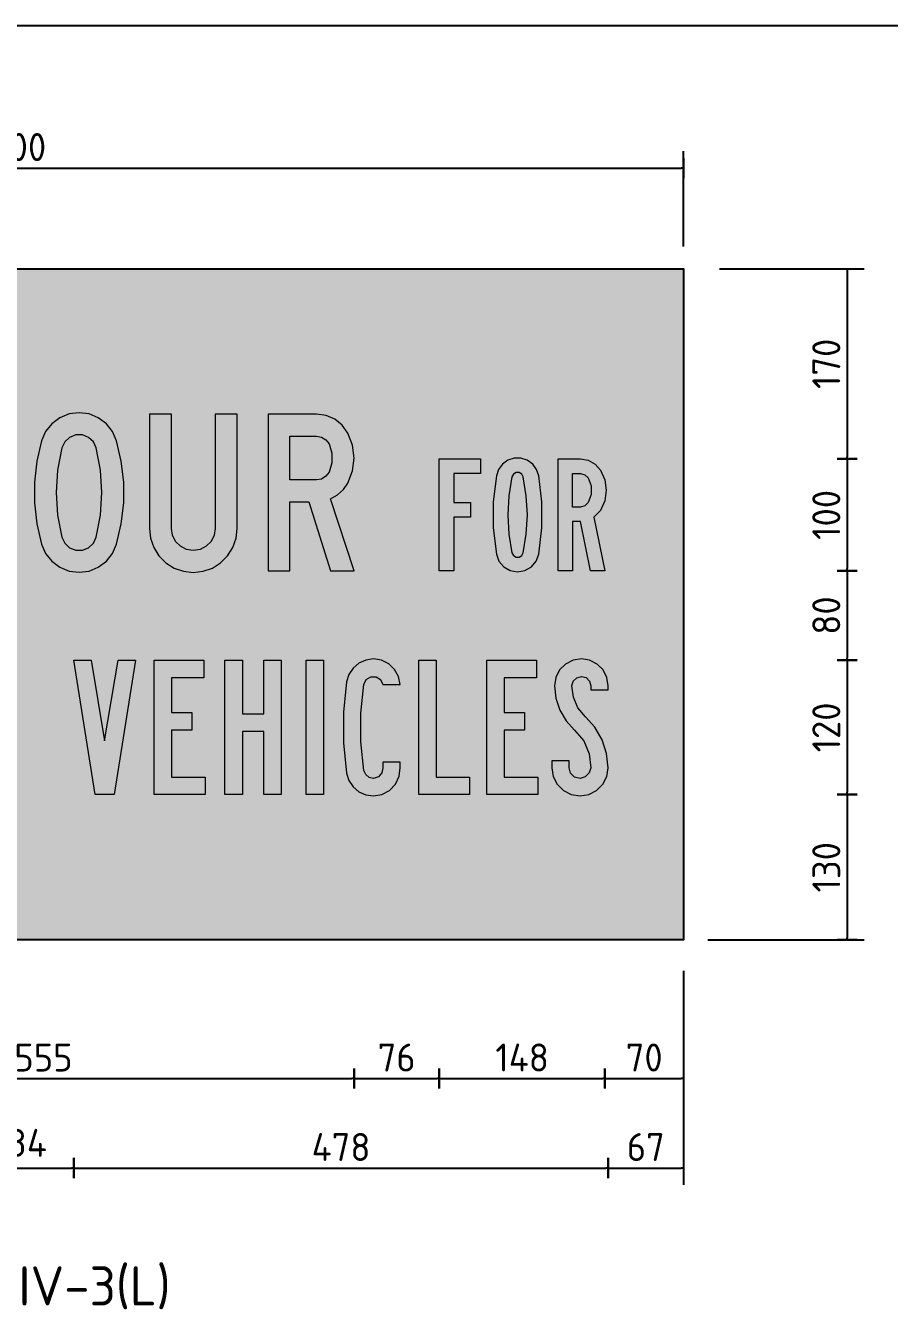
# Model space of a CAD drawing. Extents: x 0 to 420, y 0 to 297.
# Drawn here: x 199.5 to 276.8, y 177.8 to 292.5 of the extents above; entities that cross this region are included whole.
import ezdxf
from ezdxf.enums import TextEntityAlignment as Align

# ---------------------------------------------------------------- set-up
doc = ezdxf.new("R2010")
doc.units = 0
doc.layers.get('0').update_dxf_attribs({"linetype": 'CONTINUOUS'})
doc.layers.get('DEFPOINTS').update_dxf_attribs({"linetype": 'CONTINUOUS'})
for name, color, linetype in [('L25', 1, 'CONTINUOUS'), ('L35', 3, 'CONTINUOUS'), ('T25', 1, 'CONTINUOUS'), ('TBLK18', 4, 'CONTINUOUS'), ('TBLK25', 1, 'CONTINUOUS'), ('TBLK35', 3, 'CONTINUOUS'), ('TBLK50', 7, 'CONTINUOUS'), ('yellow', 50, 'CONTINUOUS')]:
    doc.layers.add(name, color=color, linetype=linetype)
doc.styles.add('ISO', font='iso3098b.shx')
doc.dimstyles.new('SIGNSDIM', dxfattribs={"dimtxt": 2.5, "dimasz": 0.2, "dimexe": 1.5, "dimexo": 2, "dimtad": 1, "dimdec": 4, "dimlfac": 10, "dimrnd": 1, "dimdsep": 46, "dimtxsty": 'ISO', "dimblk": 'SGNDIM', "dimcen": 2.5, "dimse2": 1, "dimadec": 0, "dimazin": 0, "dimtfac": 1, "dimtdec": 4, "dimtix": 1, "dimtmove": 0, "dimatfit": 3, "dimldrblk": 'SGNDIM', "dimfxl": 1, "dimtolj": 1, "dimtzin": 0, "dimarcsym": 0})

# ---------------------------------------------------------------- blocks, each defined once
blk = doc.blocks.new('SGNDIM')
for p, q in [((0, 0), (-1, 0)), ((0, 4.5), (0, -4.5))]:
    blk.add_line(p, q)
blk = doc.blocks.new('*D4')
at = {"layer": 'DEFPOINTS', "color": 0}
for p in [(258.34, 199.93), (251.62, 193.34), (258.34, 190.38)]:
    blk.add_point(p, dxfattribs=at)
at = {"layer": 'T25', "color": 0, "lineweight": -2}
for p, q in [((258.34, 197.93), (258.34, 188.88)), ((251.82, 190.38), (258.14, 190.38))]:
    blk.add_line(p, q, dxfattribs=at)
at = {"layer": 'T25', "color": 0, "lineweight": -2, "xscale": 0.2, "yscale": 0.2, "zscale": 0.2, "rotation": 180}
blk.add_blockref('SGNDIM', (251.62, 190.38), dxfattribs=at)
at = {"layer": 'T25', "color": 0, "lineweight": -2, "xscale": 0.2, "yscale": 0.2, "zscale": 0.2}
blk.add_blockref('SGNDIM', (258.34, 190.38), dxfattribs=at)
at = {"layer": 'T25', "color": 0, "insert": (254.98, 192.26), "char_height": 2.5, "attachment_point": 5, "style": 'ISO'}
blk.add_mtext('\\A1;67', dxfattribs=at)
blk = doc.blocks.new('*D6')
at = {"layer": 'DEFPOINTS', "color": 0}
for p in [(251.33, 222.82), (258.34, 210.02), (258.34, 198.38)]:
    blk.add_point(p, dxfattribs=at)
at = {"layer": 'T25', "color": 0, "lineweight": -2}
for p, q in [((258.34, 208.02), (258.34, 196.88)), ((251.53, 198.38), (258.14, 198.38))]:
    blk.add_line(p, q, dxfattribs=at)
at = {"layer": 'T25', "color": 0, "lineweight": -2, "xscale": 0.2, "yscale": 0.2, "zscale": 0.2, "rotation": 180}
blk.add_blockref('SGNDIM', (251.33, 198.38), dxfattribs=at)
at = {"layer": 'T25', "color": 0, "lineweight": -2, "xscale": 0.2, "yscale": 0.2, "zscale": 0.2}
blk.add_blockref('SGNDIM', (258.34, 198.38), dxfattribs=at)
at = {"layer": 'T25', "color": 0, "insert": (254.84, 200.26), "char_height": 2.5, "attachment_point": 5, "style": 'ISO'}
blk.add_mtext('\\A1;70', dxfattribs=at)
blk = doc.blocks.new('*D13')
at = {"layer": 'DEFPOINTS', "color": 0}
for p in [(203.85, 206.22), (251.62, 206.22), (251.62, 190.38)]:
    blk.add_point(p, dxfattribs=at)
at = {"layer": 'T25', "color": 0, "lineweight": -2}
blk.add_line((204.05, 190.38), (251.42, 190.38), dxfattribs=at)
at = {"layer": 'T25', "color": 0, "lineweight": -2, "xscale": 0.2, "yscale": 0.2, "zscale": 0.2, "rotation": 180}
blk.add_blockref('SGNDIM', (203.85, 190.38), dxfattribs=at)
at = {"layer": 'T25', "color": 0, "lineweight": -2, "xscale": 0.2, "yscale": 0.2, "zscale": 0.2}
blk.add_blockref('SGNDIM', (251.62, 190.38), dxfattribs=at)
at = {"layer": 'T25', "color": 0, "insert": (227.74, 192.26), "char_height": 2.5, "attachment_point": 5, "style": 'ISO'}
blk.add_mtext('\\A1;478', dxfattribs=at)
blk = doc.blocks.new('*D14')
at = {"layer": 'DEFPOINTS', "color": 0}
for p in [(173.37, 219.45), (228.91, 211.26), (228.91, 198.38)]:
    blk.add_point(p, dxfattribs=at)
at = {"layer": 'T25', "color": 0, "lineweight": -2}
blk.add_line((173.57, 198.38), (228.71, 198.38), dxfattribs=at)
at = {"layer": 'T25', "color": 0, "lineweight": -2, "xscale": 0.2, "yscale": 0.2, "zscale": 0.2, "rotation": 180}
blk.add_blockref('SGNDIM', (173.37, 198.38), dxfattribs=at)
at = {"layer": 'T25', "color": 0, "lineweight": -2, "xscale": 0.2, "yscale": 0.2, "zscale": 0.2}
blk.add_blockref('SGNDIM', (228.91, 198.38), dxfattribs=at)
at = {"layer": 'T25', "color": 0, "insert": (201.14, 200.26), "char_height": 2.5, "attachment_point": 5, "style": 'ISO'}
blk.add_mtext('\\A1;555', dxfattribs=at)
blk = doc.blocks.new('*D20')
at = {"layer": 'DEFPOINTS', "color": 0}
for p in [(259.58, 270.77), (254.08, 253.77), (272.99, 253.77)]:
    blk.add_point(p, dxfattribs=at)
at = {"layer": 'T25', "color": 0, "lineweight": -2}
for p, q in [((261.58, 270.77), (274.49, 270.77)), ((272.99, 270.57), (272.99, 253.97))]:
    blk.add_line(p, q, dxfattribs=at)
at = {"layer": 'T25', "color": 0, "lineweight": -2, "xscale": 0.2, "yscale": 0.2, "zscale": 0.2}
for p, rotation in [((272.99, 270.77), 90), ((272.99, 253.77), 270)]:
    blk.add_blockref('SGNDIM', p, dxfattribs=dict(at, rotation=rotation))
at = {"layer": 'T25', "color": 0, "insert": (271.12, 262.27), "char_height": 2.5, "attachment_point": 5, "rotation": 90, "style": 'ISO'}
blk.add_mtext('\\A1;170', dxfattribs=at)
blk = doc.blocks.new('*D21')
at = {"layer": 'DEFPOINTS', "color": 0}
for p in [(254.9, 253.77), (254.9, 243.77), (272.99, 243.77)]:
    blk.add_point(p, dxfattribs=at)
at = {"layer": 'T25', "color": 0, "lineweight": -2}
blk.add_line((272.99, 253.57), (272.99, 243.97), dxfattribs=at)
at = {"layer": 'T25', "color": 0, "lineweight": -2, "xscale": 0.2, "yscale": 0.2, "zscale": 0.2}
for p, rotation in [((272.99, 253.77), 90), ((272.99, 243.77), 270)]:
    blk.add_blockref('SGNDIM', p, dxfattribs=dict(at, rotation=rotation))
at = {"layer": 'T25', "color": 0, "insert": (271.12, 248.77), "char_height": 2.5, "attachment_point": 5, "rotation": 90, "style": 'ISO'}
blk.add_mtext('\\A1;100', dxfattribs=at)
blk = doc.blocks.new('*D22')
at = {"layer": 'DEFPOINTS', "color": 0}
for p in [(262.11, 243.77), (262.11, 235.77), (272.99, 235.77)]:
    blk.add_point(p, dxfattribs=at)
at = {"layer": 'T25', "color": 0, "lineweight": -2}
blk.add_line((272.99, 243.57), (272.99, 235.97), dxfattribs=at)
at = {"layer": 'T25', "color": 0, "lineweight": -2, "xscale": 0.2, "yscale": 0.2, "zscale": 0.2}
for p, rotation in [((272.99, 243.77), 90), ((272.99, 235.77), 270)]:
    blk.add_blockref('SGNDIM', p, dxfattribs=dict(at, rotation=rotation))
at = {"layer": 'T25', "color": 0, "insert": (271.12, 239.77), "char_height": 2.5, "attachment_point": 5, "rotation": 90, "style": 'ISO'}
blk.add_mtext('\\A1;80', dxfattribs=at)
blk = doc.blocks.new('*D23')
at = {"layer": 'DEFPOINTS', "color": 0}
for p in [(251.28, 235.77), (251.28, 223.77), (272.99, 223.77)]:
    blk.add_point(p, dxfattribs=at)
at = {"layer": 'T25', "color": 0, "lineweight": -2}
blk.add_line((272.99, 235.57), (272.99, 223.97), dxfattribs=at)
at = {"layer": 'T25', "color": 0, "lineweight": -2, "xscale": 0.2, "yscale": 0.2, "zscale": 0.2}
for p, rotation in [((272.99, 235.77), 90), ((272.99, 223.77), 270)]:
    blk.add_blockref('SGNDIM', p, dxfattribs=dict(at, rotation=rotation))
at = {"layer": 'T25', "color": 0, "insert": (271.12, 229.77), "char_height": 2.5, "attachment_point": 5, "rotation": 90, "style": 'ISO'}
blk.add_mtext('\\A1;120', dxfattribs=at)
blk = doc.blocks.new('*D24')
at = {"layer": 'DEFPOINTS', "color": 0}
for p in [(258.54, 223.77), (258.54, 210.77), (272.99, 210.77)]:
    blk.add_point(p, dxfattribs=at)
at = {"layer": 'T25', "color": 0, "lineweight": -2}
for p, q in [((272.99, 223.57), (272.99, 210.97)), ((260.54, 210.77), (274.49, 210.77))]:
    blk.add_line(p, q, dxfattribs=at)
at = {"layer": 'T25', "color": 0, "lineweight": -2, "xscale": 0.2, "yscale": 0.2, "zscale": 0.2}
for p, rotation in [((272.99, 223.77), 90), ((272.99, 210.77), 270)]:
    blk.add_blockref('SGNDIM', p, dxfattribs=dict(at, rotation=rotation))
at = {"layer": 'T25', "color": 0, "insert": (271.12, 217.27), "char_height": 2.5, "attachment_point": 5, "rotation": 90, "style": 'ISO'}
blk.add_mtext('\\A1;130', dxfattribs=at)
blk = doc.blocks.new('*D26')
at = {"layer": 'DEFPOINTS', "color": 0}
for p in [(228.91, 201.93), (236.52, 201.93), (236.52, 198.38)]:
    blk.add_point(p, dxfattribs=at)
at = {"layer": 'T25', "color": 0, "lineweight": -2}
blk.add_line((229.11, 198.38), (236.32, 198.38), dxfattribs=at)
at = {"layer": 'T25', "color": 0, "lineweight": -2, "xscale": 0.2, "yscale": 0.2, "zscale": 0.2, "rotation": 180}
blk.add_blockref('SGNDIM', (228.91, 198.38), dxfattribs=at)
at = {"layer": 'T25', "color": 0, "lineweight": -2, "xscale": 0.2, "yscale": 0.2, "zscale": 0.2}
blk.add_blockref('SGNDIM', (236.52, 198.38), dxfattribs=at)
at = {"layer": 'T25', "color": 0, "insert": (232.71, 200.26), "char_height": 2.5, "attachment_point": 5, "style": 'ISO'}
blk.add_mtext('\\A1;76', dxfattribs=at)
blk = doc.blocks.new('*D27')
at = {"layer": 'DEFPOINTS', "color": 0}
for p in [(236.52, 205.3), (251.33, 205.3), (251.33, 198.38)]:
    blk.add_point(p, dxfattribs=at)
at = {"layer": 'T25', "color": 0, "lineweight": -2}
blk.add_line((236.72, 198.38), (251.13, 198.38), dxfattribs=at)
at = {"layer": 'T25', "color": 0, "lineweight": -2, "xscale": 0.2, "yscale": 0.2, "zscale": 0.2, "rotation": 180}
blk.add_blockref('SGNDIM', (236.52, 198.38), dxfattribs=at)
at = {"layer": 'T25', "color": 0, "lineweight": -2, "xscale": 0.2, "yscale": 0.2, "zscale": 0.2}
blk.add_blockref('SGNDIM', (251.33, 198.38), dxfattribs=at)
at = {"layer": 'T25', "color": 0, "insert": (243.93, 200.26), "char_height": 2.5, "attachment_point": 5, "style": 'ISO'}
blk.add_mtext('\\A1;148', dxfattribs=at)
blk = doc.blocks.new('A3BBLK')
at = {"layer": 'TBLK50'}
blk.add_line((415.5, 292.5), (13, 292.5), dxfattribs=at)
blk = doc.blocks.new('a3_in_vtblk')
blk.add_blockref('A3BBLK', (0, 0))
at = {"layer": 'TBLK18', "style": 'ISO'}
for tag, p, height in [('GROUND_SURVEY_STD.', (381.88, 126.11), 1.8), ('SURVEY_CAPTURE_DATE', (381.95, 122.61), 1.8), ('MAPPING_SURVEY_STD.', (381.95, 119.11), 1.8), ('MAPPING_CAPTURE_DATE', (381.95, 115.61), 1.8), ('PROJECT_ZONE', (381.95, 112.11), 1.8), ('HEIGHT_DATUM', (381.95, 108.61), 1.8), ('CLIENT_STREET_NAME', (355.51, 86.94), 1.5), ('CLIENT_SUBURB_POSTCODE', (388.49, 86.94), 1.5), ('CLIENT_TELEPHONE_NO.', (368.31, 84.68), 1.5), ('CLIENT_FAX_NO.', (393.56, 84.68), 1.5), ('STREET_NAME', (355.51, 62.1), 1.5), ('SUBURB_POSTCODE', (388.49, 62.1), 1.5), ('TELEPHONE_NO.', (368.31, 59.84), 1.5), ('FAX_NO.', (393.56, 59.84), 1.5)]:
    blk.add_attdef(tag, p, '', height=height, dxfattribs=at)
for tag, p in [('CLIENT_MR_DIRECTORATE', (381.5, 92.96)), ('MR_DIRECTORATE', (381.5, 68.12))]:
    blk.add_attdef(tag, text='', height=1.5, dxfattribs=at).set_placement(p, align=Align.CENTER)
at = {"layer": 'TBLK25', "style": 'ISO'}
for tag, height, p in [('CLIENT_MR__BRANCH', 2, (381.5, 90.04)), ('MR_BRANCH', 2, (381.5, 65.2)), ('ROAD_SECTION', 1.75, (384.5, 29.16)), ('SLK', 1.75, (384.5, 26.11)), ('CHAINAGE', 1.75, (384.5, 19.21))]:
    blk.add_attdef(tag, text='', height=height, dxfattribs=at).set_placement(p, align=Align.CENTER)
for tag, p, height in [('FILE_NUMBER', (371.77, 54.24), 2.5), ('DESIGNED_/_DRAWN', (371.77, 49.49), 2), ('VERIFIED', (371.77, 44.49), 2), ('APPROVED', (371.77, 39.49), 2), ('LOCAL_AUTHORITY', (370.48, 16.73), 1.25)]:
    blk.add_attdef(tag, p, '', height=height, dxfattribs=at)
at = {"layer": 'TBLK35', "style": 'ISO', "width": 0.9}
for tag, p in [('ROAD_PROJECT&NUMBER', (384.5, 32.23)), ('DRAWING_DESCRIPTION', (384.5, 22.29))]:
    blk.add_attdef(tag, text='', height=2.5, dxfattribs=at).set_placement(p, align=Align.CENTER)
at = {"layer": 'TBLK50', "style": 'ISO'}
blk.add_attdef('MRWA_DRG_NUMBER', (356.29, 6.08), '', height=5, dxfattribs=at)
blk = doc.blocks.new('*D85')
at = {"layer": 'DEFPOINTS', "color": 0}
for p in [(258.34, 279.77), (138.34, 270.77), (258.34, 270.77)]:
    blk.add_point(p, dxfattribs=at)
at = {"layer": 'T25', "color": 0, "lineweight": -2}
for p, q in [((138.34, 272.77), (138.34, 281.27)), ((258.34, 272.77), (258.34, 281.27)), ((138.54, 279.77), (258.14, 279.77))]:
    blk.add_line(p, q, dxfattribs=at)
at = {"layer": 'T25', "color": 0, "lineweight": -2, "xscale": 0.2, "yscale": 0.2, "zscale": 0.2, "rotation": 180}
blk.add_blockref('SGNDIM', (138.34, 279.77), dxfattribs=at)
at = {"layer": 'T25', "color": 0, "lineweight": -2, "xscale": 0.2, "yscale": 0.2, "zscale": 0.2}
blk.add_blockref('SGNDIM', (258.34, 279.77), dxfattribs=at)
at = {"layer": 'T25', "color": 0, "insert": (198.34, 281.65), "char_height": 2.5, "attachment_point": 5, "style": 'ISO'}
blk.add_mtext('\\A1;1200', dxfattribs=at)
blk = doc.blocks.new('*D86')
at = {"layer": 'DEFPOINTS', "color": 0}
for p in [(195.45, 194.86), (203.85, 194.86), (203.85, 190.38)]:
    blk.add_point(p, dxfattribs=at)
at = {"layer": 'T25', "color": 0, "lineweight": -2}
blk.add_line((195.65, 190.38), (203.65, 190.38), dxfattribs=at)
at = {"layer": 'T25', "color": 0, "lineweight": -2, "xscale": 0.2, "yscale": 0.2, "zscale": 0.2, "rotation": 180}
blk.add_blockref('SGNDIM', (195.45, 190.38), dxfattribs=at)
at = {"layer": 'T25', "color": 0, "lineweight": -2, "xscale": 0.2, "yscale": 0.2, "zscale": 0.2}
blk.add_blockref('SGNDIM', (203.85, 190.38), dxfattribs=at)
at = {"layer": 'T25', "color": 0, "insert": (199.65, 192.63), "char_height": 2.5, "attachment_point": 5, "style": 'ISO'}
blk.add_mtext('\\A1;84', dxfattribs=at)

msp = doc.modelspace()

# ---------------------------------------------------------------- hatches: boundary and pattern name
at = {"layer": 'L25'}
h = msp.add_hatch(color=256, dxfattribs=at)
h.paths.add_polyline_path([(207.680584, 246.148659), (208.098186, 247.973056), (208.309597, 249.831383), (208.309597, 251.70276), (208.098186, 253.563697), (207.680584, 255.388094), (207.320403, 256.207637), (206.761861, 256.91234), (206.044108, 257.447392), (205.214125, 257.786693), (204.324112, 257.901534), (203.434098, 257.786693), (202.604115, 257.447392), (201.886363, 256.91234), (201.32782, 256.207637), (200.967639, 255.388094), (200.550038, 253.563697), (200.338627, 251.70276), (200.338627, 249.831383), (200.550038, 247.973056), (200.967639, 246.148659), (201.32782, 245.326506), (201.886363, 244.624414), (202.604115, 244.086751), (203.434098, 243.75006), (204.324112, 243.63522), (205.214125, 243.75006), (206.044108, 244.086751), (206.761861, 244.624414), (207.320403, 245.326506)])
h.paths.add_polyline_path([(205.864018, 246.777672), (206.239859, 248.756059), (206.365139, 250.768377), (206.239859, 252.778084), (205.864018, 254.756472), (205.608237, 255.294134), (205.174975, 255.698685), (204.621653, 255.917926), (204.026571, 255.917926), (203.475859, 255.698685), (203.039987, 255.294134), (202.786816, 254.756472), (202.408365, 252.778084), (202.283084, 250.768377), (202.408365, 248.756059), (202.786816, 246.777672), (203.039987, 246.24262), (203.475859, 245.835458), (204.026571, 245.618827), (204.621653, 245.618827), (205.174975, 245.835458), (205.608237, 246.24262)], flags=16)
h.paths.add_polyline_path([(210.616845, 257.768423), (210.616845, 247.547625), (210.710806, 246.673271), (210.997907, 245.843288), (211.465099, 245.099435), (212.086281, 244.478253), (212.830134, 244.011061), (213.660117, 243.72396), (214.53186, 243.62739), (215.406214, 243.72396), (216.236197, 244.011061), (216.980049, 244.478253), (217.601232, 245.099435), (218.068424, 245.843288), (218.355525, 246.673271), (218.449485, 247.547625), (218.449485, 257.768423), (216.491978, 257.768423), (216.491978, 247.547625), (216.398017, 246.942102), (216.121356, 246.394), (215.685485, 245.958129), (215.139993, 245.681468), (214.53186, 245.587507), (213.926338, 245.681468), (213.378236, 245.958129), (212.944974, 246.394), (212.668313, 246.942102), (212.574353, 247.547625), (212.574353, 257.768423)])
h.paths.add_polyline_path([(225.551322, 251.888071), (223.173603, 251.888071), (223.173603, 255.808306), (225.551322, 255.808306), (226.002853, 255.719565), (226.394355, 255.476834), (226.671016, 255.108823), (226.924187, 254.28145), (226.924187, 253.414927), (226.671016, 252.587554), (226.394355, 252.219542), (226.002853, 251.974201)], flags=16)
h.paths.add_polyline_path([(228.349252, 251.6088), (228.769464, 252.691954), (228.913014, 253.848188), (228.769464, 255.001813), (228.349252, 256.087577), (227.84813, 256.779229), (227.182578, 257.314281), (226.396965, 257.650973), (225.551322, 257.768423), (221.216095, 257.768423), (221.216095, 243.76833), (223.173603, 243.76833), (223.173603, 249.927954), (224.851839, 249.927954), (226.809347, 243.76833), (228.907794, 243.76833), (226.809347, 250.207225), (227.425309, 250.551746), (227.947311, 251.026768)])
h = msp.add_hatch(color=256, dxfattribs=at)
h.paths.add_polyline_path([(244.019068, 245.368266), (244.300949, 247.056943), (244.394909, 248.769109), (244.300949, 250.478666), (244.019068, 252.167342), (243.891177, 252.410073), (243.656276, 252.551013), (243.382225, 252.551013), (243.149934, 252.410073), (243.019434, 252.167342), (242.740163, 250.478666), (242.646203, 248.769109), (242.740163, 247.056943), (243.019434, 245.368266), (243.149934, 245.125535), (243.382225, 244.984595), (243.656276, 244.984595), (243.891177, 245.125535)], flags=16)
h.paths.add_polyline_path([(243.520556, 243.66915), (244.178278, 243.7866), (244.757701, 244.123292), (245.188352, 244.637464), (245.418033, 245.269086), (245.686864, 247.597215), (245.686864, 249.941004), (245.418033, 252.266522), (245.227502, 252.832894), (244.872541, 253.313136), (244.387079, 253.662878), (243.818097, 253.845578), (243.223015, 253.845578), (242.654033, 253.662878), (242.168571, 253.313136), (241.813609, 252.832894), (241.623079, 252.266522), (241.351638, 249.941004), (241.351638, 247.597215), (241.623079, 245.269086), (241.85015, 244.637464), (242.280801, 244.123292), (242.860223, 243.7866)])
h.paths.add_polyline_path([(236.517899, 253.767278), (240.213673, 253.767278), (240.213673, 252.467493), (237.815074, 252.467493), (237.815074, 249.867923), (239.31583, 249.867923), (239.31583, 248.568138), (237.815074, 248.568138), (237.815074, 243.76833), (236.517899, 243.76833)])
h.paths.add_polyline_path([(249.134687, 249.468592), (248.435204, 249.468592), (248.435204, 252.467493), (249.134687, 252.467493), (249.539239, 252.360483), (249.83417, 252.068162), (250.103001, 251.350409), (250.103001, 250.585676), (249.83417, 249.867923), (249.539239, 249.572992)], flags=16)
h.paths.add_polyline_path([(250.335292, 248.568138), (251.334925, 243.76833), (250.03514, 243.76833), (249.134687, 248.168807), (248.435204, 248.168807), (248.435204, 243.76833), (247.138029, 243.76833), (247.138029, 253.767278), (249.134687, 253.767278), (249.83939, 253.647218), (250.460572, 253.302696), (250.932984, 252.767644), (251.314045, 251.903731), (251.444546, 250.966737), (251.314045, 250.032354), (250.932984, 249.168441)])
h = msp.add_hatch(color=256, dxfattribs=at)
h.paths.add_polyline_path([(240.769765, 235.768948), (245.204694, 235.768948), (245.204694, 234.209206), (242.326375, 234.209206), (242.326375, 231.089722), (244.127282, 231.089722), (244.127282, 229.529981), (242.326375, 229.529981), (242.326375, 225.329953), (245.326842, 225.329953), (245.326842, 223.770211), (240.769765, 223.770211)])
h.paths.add_polyline_path([(234.681134, 235.768948), (236.237744, 235.768948), (236.237744, 225.329953), (239.235079, 225.329953), (239.235079, 223.770211), (234.681134, 223.770211)])
h.paths.add_polyline_path([(224.611716, 235.768948), (226.171458, 235.768948), (226.171458, 223.770211), (224.611716, 223.770211)])
h.paths.add_polyline_path([(217.361109, 235.768948), (218.920851, 235.768948), (218.920851, 230.970706), (220.840774, 230.970706), (220.840774, 235.768948), (222.397384, 235.768948), (222.397384, 223.770211), (220.840774, 223.770211), (220.840774, 229.410964), (218.920851, 229.410964), (218.920851, 223.770211), (217.361109, 223.770211)])
h.paths.add_polyline_path([(211.034445, 235.768948), (215.472506, 235.768948), (215.472506, 234.209206), (212.594187, 234.209206), (212.594187, 231.089722), (214.391962, 231.089722), (214.391962, 229.529981), (212.594187, 229.529981), (212.594187, 225.329953), (215.591522, 225.329953), (215.591522, 223.770211), (211.034445, 223.770211)])
h.paths.add_polyline_path([(203.852742, 235.768948), (205.409352, 235.768948), (206.608912, 228.568453), (207.808473, 235.768948), (209.365083, 235.768948), (207.448291, 223.770211), (205.769533, 223.770211)])
h.paths.add_polyline_path([(233.030564, 233.60786), (232.883359, 234.321959), (232.532574, 234.960889), (232.003264, 235.462011), (231.351806, 235.781476), (230.631443, 235.887965), (229.954928, 235.794004), (229.331658, 235.515255), (228.811744, 235.073642), (228.435903, 234.503615), (228.232322, 233.849025), (227.947309, 231.133571), (227.947309, 228.405588), (228.232322, 225.690134), (228.435903, 225.035544), (228.811744, 224.465518), (229.331658, 224.023904), (229.954928, 223.745155), (230.631443, 223.651194), (231.392522, 223.779607), (232.0753, 224.139788), (232.610874, 224.700418), (232.939736, 225.401989), (233.030564, 226.169332), (233.030564, 226.64853), (231.470822, 226.64853), (231.470822, 226.169332), (231.401918, 225.69953), (231.088717, 225.342481), (230.631443, 225.210936), (230.246205, 225.301765), (229.9424, 225.561722), (229.792064, 225.931299), (229.522711, 228.483889), (229.522711, 231.05527), (229.792064, 233.60786), (229.992513, 234.040078), (230.39341, 234.296903), (230.869476, 234.296903), (231.270373, 234.040078), (231.470822, 233.60786)])
h.paths.add_polyline_path([(249.223065, 234.328223), (249.645887, 234.221734), (249.955956, 233.911665), (250.062444, 233.488844), (250.062444, 233.128662), (251.622186, 233.128662), (251.622186, 233.488844), (251.506302, 234.23113), (251.168044, 234.904513), (250.635602, 235.433823), (249.965352, 235.775212), (249.223065, 235.887965), (248.480778, 235.775212), (247.810528, 235.433823), (247.278086, 234.904513), (246.939828, 234.23113), (246.823944, 233.488844), (246.939828, 232.373847), (247.287482, 231.312095), (247.86064, 230.347436), (248.624851, 229.529981), (249.436042, 228.571585), (249.9309, 227.419005), (250.062444, 226.169332), (249.921504, 225.69953), (249.57385, 225.351877), (249.104049, 225.210936), (248.615455, 225.326821), (248.258405, 225.680738), (248.145653, 226.169332), (248.145653, 226.770678), (246.585911, 226.770678), (246.585911, 226.169332), (246.704928, 225.389461), (247.061977, 224.684758), (247.619475, 224.12726), (248.324178, 223.770211), (249.104049, 223.651194), (249.88392, 223.770211), (250.58549, 224.12726), (251.142988, 224.684758), (251.500038, 225.389461), (251.622186, 226.169332), (251.484378, 227.447193), (251.086612, 228.665545), (250.441418, 229.77741), (249.583246, 230.729541), (248.91926, 231.518808), (248.508966, 232.464676), (248.383686, 233.488844), (248.502702, 233.905401), (248.806507, 234.212338)])
at = {"layer": 'yellow'}
h = msp.add_hatch(color=256, dxfattribs=at)
h.paths.add_polyline_path([(155.107537, 215.768931), (143.341467, 240.768931), (155.107537, 265.768931), (167.797719, 265.768931), (156.031649, 240.768931), (167.797719, 215.768931)], flags=16)
h.paths.add_polyline_path([(207.680584, 246.148659), (208.098186, 247.973056), (208.309597, 249.831383), (208.309597, 251.70276), (208.098186, 253.563697), (207.680584, 255.388094), (207.320403, 256.207637), (206.761861, 256.91234), (206.044108, 257.447392), (205.214125, 257.786693), (204.324112, 257.901534), (203.434098, 257.786693), (202.604115, 257.447392), (201.886363, 256.91234), (201.32782, 256.207637), (200.967639, 255.388094), (200.550038, 253.563697), (200.338627, 251.70276), (200.338627, 249.831383), (200.550038, 247.973056), (200.967639, 246.148659), (201.32782, 245.326506), (201.886363, 244.624414), (202.604115, 244.086751), (203.434098, 243.75006), (204.324112, 243.63522), (205.214125, 243.75006), (206.044108, 244.086751), (206.761861, 244.624414), (207.320403, 245.326506)], flags=16)
h.paths.add_polyline_path([(205.864018, 246.777672), (206.239859, 248.756059), (206.365139, 250.768377), (206.239859, 252.778084), (205.864018, 254.756472), (205.608237, 255.294134), (205.174975, 255.698685), (204.621653, 255.917926), (204.026571, 255.917926), (203.475859, 255.698685), (203.039987, 255.294134), (202.786816, 254.756472), (202.408365, 252.778084), (202.283084, 250.768377), (202.408365, 248.756059), (202.786816, 246.777672), (203.039987, 246.24262), (203.475859, 245.835458), (204.026571, 245.618827), (204.621653, 245.618827), (205.174975, 245.835458), (205.608237, 246.24262)], flags=0)
h.paths.add_polyline_path([(194.284173, 243.76833), (194.284173, 255.808306), (191.765513, 255.808306), (191.765513, 257.768423), (198.76034, 257.768423), (198.76034, 255.808306), (196.24168, 255.808306), (196.24168, 243.76833)], flags=16)
h.paths.add_polyline_path([(183.296031, 243.76833), (183.296031, 257.768423), (190.011587, 257.768423), (190.011587, 255.808306), (185.256149, 255.808306), (185.256149, 252.167342), (188.33335, 252.167342), (188.33335, 250.207225), (185.256149, 250.207225), (185.256149, 245.728448), (190.290858, 245.728448), (190.290858, 243.76833)], flags=16)
h.paths.add_polyline_path([(173.367554, 243.76833), (176.864967, 243.76833), (177.77586, 243.883171), (178.631944, 244.217252), (179.375796, 244.754914), (179.965659, 245.459617), (180.36238, 246.28699), (180.834792, 248.048746), (181.072303, 249.857483), (181.072303, 251.67927), (180.834792, 253.488007), (180.36238, 255.247154), (179.965659, 256.077137), (179.375796, 256.781839), (178.631944, 257.316891), (177.77586, 257.653583), (176.864967, 257.768423), (173.367554, 257.768423)], flags=16)
h.paths.add_polyline_path([(175.327671, 245.728448), (176.864967, 245.728448), (177.418289, 245.819798), (177.911581, 246.080799), (178.300472, 246.482741), (178.543203, 246.989082), (178.945145, 248.857849), (179.078255, 250.768377), (178.945145, 252.676294), (178.543203, 254.547671), (178.300472, 255.051403), (177.911581, 255.455954), (177.418289, 255.716955), (176.864967, 255.808306), (175.327671, 255.808306)], flags=0)
h.paths.add_polyline_path([(240.769765, 235.768948), (245.204694, 235.768948), (245.204694, 234.209206), (242.326375, 234.209206), (242.326375, 231.089722), (244.127282, 231.089722), (244.127282, 229.529981), (242.326375, 229.529981), (242.326375, 225.329953), (245.326842, 225.329953), (245.326842, 223.770211), (240.769765, 223.770211)], flags=16)
h.paths.add_polyline_path([(234.681134, 235.768948), (236.237744, 235.768948), (236.237744, 225.329953), (239.235079, 225.329953), (239.235079, 223.770211), (234.681134, 223.770211)], flags=16)
h.paths.add_polyline_path([(224.611716, 235.768948), (226.171458, 235.768948), (226.171458, 223.770211), (224.611716, 223.770211)], flags=16)
h.paths.add_polyline_path([(217.361109, 235.768948), (218.920851, 235.768948), (218.920851, 230.970706), (220.840774, 230.970706), (220.840774, 235.768948), (222.397384, 235.768948), (222.397384, 223.770211), (220.840774, 223.770211), (220.840774, 229.410964), (218.920851, 229.410964), (218.920851, 223.770211), (217.361109, 223.770211)], flags=16)
h.paths.add_polyline_path([(211.034445, 235.768948), (215.472506, 235.768948), (215.472506, 234.209206), (212.594187, 234.209206), (212.594187, 231.089722), (214.391962, 231.089722), (214.391962, 229.529981), (212.594187, 229.529981), (212.594187, 225.329953), (215.591522, 225.329953), (215.591522, 223.770211), (211.034445, 223.770211)], flags=16)
h.paths.add_polyline_path([(203.852742, 235.768948), (205.409352, 235.768948), (206.608912, 228.568453), (207.808473, 235.768948), (209.365083, 235.768948), (207.448291, 223.770211), (205.769533, 223.770211)], flags=16)
h.paths.add_polyline_path([(244.019068, 245.368266), (244.300949, 247.056943), (244.394909, 248.769109), (244.300949, 250.478666), (244.019068, 252.167342), (243.891177, 252.410073), (243.656276, 252.551013), (243.382225, 252.551013), (243.149934, 252.410073), (243.019434, 252.167342), (242.740163, 250.478666), (242.646203, 248.769109), (242.740163, 247.056943), (243.019434, 245.368266), (243.149934, 245.125535), (243.382225, 244.984595), (243.656276, 244.984595), (243.891177, 245.125535)], flags=0)
h.paths.add_polyline_path([(243.520556, 243.66915), (244.178278, 243.7866), (244.757701, 244.123292), (245.188352, 244.637464), (245.418033, 245.269086), (245.686864, 247.597215), (245.686864, 249.941004), (245.418033, 252.266522), (245.227502, 252.832894), (244.872541, 253.313136), (244.387079, 253.662878), (243.818097, 253.845578), (243.223015, 253.845578), (242.654033, 253.662878), (242.168571, 253.313136), (241.813609, 252.832894), (241.623079, 252.266522), (241.351638, 249.941004), (241.351638, 247.597215), (241.623079, 245.269086), (241.85015, 244.637464), (242.280801, 244.123292), (242.860223, 243.7866)], flags=16)
h.paths.add_polyline_path([(236.517899, 253.767278), (240.213673, 253.767278), (240.213673, 252.467493), (237.815074, 252.467493), (237.815074, 249.867923), (239.31583, 249.867923), (239.31583, 248.568138), (237.815074, 248.568138), (237.815074, 243.76833), (236.517899, 243.76833)], flags=16)
h.paths.add_polyline_path([(210.616845, 257.768423), (210.616845, 247.547625), (210.710806, 246.673271), (210.997907, 245.843288), (211.465099, 245.099435), (212.086281, 244.478253), (212.830134, 244.011061), (213.660117, 243.72396), (214.53186, 243.62739), (215.406214, 243.72396), (216.236197, 244.011061), (216.980049, 244.478253), (217.601232, 245.099435), (218.068424, 245.843288), (218.355525, 246.673271), (218.449485, 247.547625), (218.449485, 257.768423), (216.491978, 257.768423), (216.491978, 247.547625), (216.398017, 246.942102), (216.121356, 246.394), (215.685485, 245.958129), (215.139993, 245.681468), (214.53186, 245.587507), (213.926338, 245.681468), (213.378236, 245.958129), (212.944974, 246.394), (212.668313, 246.942102), (212.574353, 247.547625), (212.574353, 257.768423)], flags=16)
h.paths.add_polyline_path([(225.551322, 251.888071), (223.173603, 251.888071), (223.173603, 255.808306), (225.551322, 255.808306), (226.002853, 255.719565), (226.394355, 255.476834), (226.671016, 255.108823), (226.924187, 254.28145), (226.924187, 253.414927), (226.671016, 252.587554), (226.394355, 252.219542), (226.002853, 251.974201)], flags=0)
h.paths.add_polyline_path([(228.349252, 251.6088), (228.769464, 252.691954), (228.913014, 253.848188), (228.769464, 255.001813), (228.349252, 256.087577), (227.84813, 256.779229), (227.182578, 257.314281), (226.396965, 257.650973), (225.551322, 257.768423), (221.216095, 257.768423), (221.216095, 243.76833), (223.173603, 243.76833), (223.173603, 249.927954), (224.851839, 249.927954), (226.809347, 243.76833), (228.907794, 243.76833), (226.809347, 250.207225), (227.425309, 250.551746), (227.947311, 251.026768)], flags=16)
h.paths.add_polyline_path([(249.134687, 249.468592), (248.435204, 249.468592), (248.435204, 252.467493), (249.134687, 252.467493), (249.539239, 252.360483), (249.83417, 252.068162), (250.103001, 251.350409), (250.103001, 250.585676), (249.83417, 249.867923), (249.539239, 249.572992)], flags=0)
h.paths.add_polyline_path([(250.335292, 248.568138), (251.334925, 243.76833), (250.03514, 243.76833), (249.134687, 248.168807), (248.435204, 248.168807), (248.435204, 243.76833), (247.138029, 243.76833), (247.138029, 253.767278), (249.134687, 253.767278), (249.83939, 253.647218), (250.460572, 253.302696), (250.932984, 252.767644), (251.314045, 251.903731), (251.444546, 250.966737), (251.314045, 250.032354), (250.932984, 249.168441)], flags=16)
h.paths.add_polyline_path([(233.030564, 233.60786), (232.883359, 234.321959), (232.532574, 234.960889), (232.003264, 235.462011), (231.351806, 235.781476), (230.631443, 235.887965), (229.954928, 235.794004), (229.331658, 235.515255), (228.811744, 235.073642), (228.435903, 234.503615), (228.232322, 233.849025), (227.947309, 231.133571), (227.947309, 228.405588), (228.232322, 225.690134), (228.435903, 225.035544), (228.811744, 224.465518), (229.331658, 224.023904), (229.954928, 223.745155), (230.631443, 223.651194), (231.392522, 223.779607), (232.0753, 224.139788), (232.610874, 224.700418), (232.939736, 225.401989), (233.030564, 226.169332), (233.030564, 226.64853), (231.470822, 226.64853), (231.470822, 226.169332), (231.401918, 225.69953), (231.088717, 225.342481), (230.631443, 225.210936), (230.246205, 225.301765), (229.9424, 225.561722), (229.792064, 225.931299), (229.522711, 228.483889), (229.522711, 231.05527), (229.792064, 233.60786), (229.992513, 234.040078), (230.39341, 234.296903), (230.869476, 234.296903), (231.270373, 234.040078), (231.470822, 233.60786)], flags=16)
h.paths.add_polyline_path([(249.223065, 234.328223), (249.645887, 234.221734), (249.955956, 233.911665), (250.062444, 233.488844), (250.062444, 233.128662), (251.622186, 233.128662), (251.622186, 233.488844), (251.506302, 234.23113), (251.168044, 234.904513), (250.635602, 235.433823), (249.965352, 235.775212), (249.223065, 235.887965), (248.480778, 235.775212), (247.810528, 235.433823), (247.278086, 234.904513), (246.939828, 234.23113), (246.823944, 233.488844), (246.939828, 232.373847), (247.287482, 231.312095), (247.86064, 230.347436), (248.624851, 229.529981), (249.436042, 228.571585), (249.9309, 227.419005), (250.062444, 226.169332), (249.921504, 225.69953), (249.57385, 225.351877), (249.104049, 225.210936), (248.615455, 225.326821), (248.258405, 225.680738), (248.145653, 226.169332), (248.145653, 226.770678), (246.585911, 226.770678), (246.585911, 226.169332), (246.704928, 225.389461), (247.061977, 224.684758), (247.619475, 224.12726), (248.324178, 223.770211), (249.104049, 223.651194), (249.88392, 223.770211), (250.58549, 224.12726), (251.142988, 224.684758), (251.500038, 225.389461), (251.622186, 226.169332), (251.484378, 227.447193), (251.086612, 228.665545), (250.441418, 229.77741), (249.583246, 230.729541), (248.91926, 231.518808), (248.508966, 232.464676), (248.383686, 233.488844), (248.502702, 233.905401), (248.806507, 234.212338)], flags=16)
h.paths.add_polyline_path([(173.087611, 235.767914), (174.647328, 235.767914), (174.647328, 230.967893), (176.564687, 230.967893), (176.564687, 235.767914), (178.124405, 235.767914), (178.124405, 223.768688), (176.564687, 223.768688), (176.564687, 229.408176), (174.647328, 229.408176), (174.647328, 223.768688), (173.087611, 223.768688)], flags=16)
h.paths.add_polyline_path([(180.338143, 235.767914), (181.897861, 235.767914), (181.897861, 223.768688), (180.338143, 223.768688)], flags=16)
h.paths.add_polyline_path([(190.410075, 235.767914), (191.968137, 235.767914), (191.968137, 230.967893), (193.887152, 230.967893), (193.887152, 235.767914), (195.446869, 235.767914), (195.446869, 223.768688), (193.887152, 223.768688), (193.887152, 229.408176), (191.968137, 229.408176), (191.968137, 223.768688), (190.410075, 223.768688)], flags=16)
h.paths.add_polyline_path([(187.199575, 233.60716), (188.757636, 233.60716), (188.676504, 234.122098), (188.486093, 234.607233), (188.194681, 235.039384), (187.81717, 235.398682), (187.371773, 235.666914), (186.878359, 235.832489), (186.360109, 235.887128), (185.793842, 235.822554), (185.257379, 235.627175), (184.783834, 235.312583), (184.394733, 234.893678), (184.116567, 234.396953), (183.960926, 233.847243), (183.755613, 232.222952), (183.652956, 230.58707), (183.652956, 228.949533), (183.755613, 227.313651), (183.960926, 225.687703), (184.116567, 225.13965), (184.394733, 224.642925), (184.783834, 224.22402), (185.257379, 223.909427), (185.793842, 223.714049), (186.360109, 223.647819), (186.909818, 223.715704), (187.428068, 223.90446), (187.891678, 224.209118), (188.274157, 224.60981), (188.553979, 225.086666), (188.717898, 225.616506), (188.757636, 226.167871), (188.757636, 229.648259), (186.360109, 229.648259), (186.360109, 228.088542), (187.199575, 228.088542), (187.199575, 226.048657), (187.136656, 225.725786), (186.954524, 225.452587), (186.681325, 225.270454), (186.360109, 225.209192), (186.065385, 225.26052), (185.807088, 225.412849), (185.616677, 225.644654), (185.520643, 225.927787), (185.293805, 227.841835), (185.217641, 229.767473), (185.293805, 231.693112), (185.520643, 233.60716), (185.616677, 233.891949), (185.807088, 234.123754), (186.065385, 234.274427), (186.360109, 234.327411), (186.654833, 234.274427), (186.91313, 234.123754), (187.101885, 233.891949)], flags=16)
h.paths.add_polyline_path([(198.340536, 210.768931), (153.048124, 210.768931), (138.340536, 210.768931), (138.340536, 270.768931), (153.048124, 270.768931), (198.340536, 270.768931), (258.340536, 270.768931), (258.340536, 210.768931)])
edge = h.paths.add_edge_path(flags=16)
edge.add_line((153.048124, 270.768931), (198.340536, 270.768931))

# ---------------------------------------------------------------- linework, layer by layer
at = {"layer": 'L25'}
for p, q in [((198.340536, 270.768931), (258.340536, 270.768931)), ((258.340536, 210.768931), (198.340536, 210.768931))]:
    msp.add_line(p, q, dxfattribs=at)
msp.add_lwpolyline([(198.340536, 270.768931), (258.340536, 270.768931), (258.340536, 210.768931), (198.340536, 210.768931)], dxfattribs=at)
at = {"layer": 'L25', "lineweight": 0}
for points in [[(207.680584, 246.148659), (208.098186, 247.973056), (208.309597, 249.831383), (208.309597, 251.70276), (208.098186, 253.563697), (207.680584, 255.388094), (207.320403, 256.207637), (206.761861, 256.91234), (206.044108, 257.447392), (205.214125, 257.786693), (204.324112, 257.901534), (203.434098, 257.786693), (202.604115, 257.447392), (201.886363, 256.91234), (201.32782, 256.207637), (200.967639, 255.388094), (200.550038, 253.563697), (200.338627, 251.70276), (200.338627, 249.831383), (200.550038, 247.973056), (200.967639, 246.148659), (201.32782, 245.326506), (201.886363, 244.624414), (202.604115, 244.086751), (203.434098, 243.75006), (204.324112, 243.63522), (205.214125, 243.75006), (206.044108, 244.086751), (206.761861, 244.624414), (207.320403, 245.326506), (207.680584, 246.148659)], [(210.616845, 257.768423), (210.616845, 247.547625), (210.710806, 246.673271), (210.997907, 245.843288), (211.465099, 245.099435), (212.086281, 244.478253), (212.830134, 244.011061), (213.660117, 243.72396), (214.53186, 243.62739), (215.406214, 243.72396), (216.236197, 244.011061), (216.980049, 244.478253), (217.601232, 245.099435), (218.068424, 245.843288), (218.355525, 246.673271), (218.449485, 247.547625), (218.449485, 257.768423), (216.491978, 257.768423), (216.491978, 247.547625), (216.398017, 246.942102), (216.121356, 246.394), (215.685485, 245.958129), (215.139993, 245.681468), (214.53186, 245.587507), (213.926338, 245.681468), (213.378236, 245.958129), (212.944974, 246.394), (212.668313, 246.942102), (212.574353, 247.547625), (212.574353, 257.768423)], [(228.349252, 251.6088), (228.769464, 252.691954), (228.913014, 253.848188), (228.769464, 255.001813), (228.349252, 256.087577), (227.84813, 256.779229), (227.182578, 257.314281), (226.396965, 257.650973), (225.551322, 257.768423), (221.216095, 257.768423), (221.216095, 243.76833), (223.173603, 243.76833), (223.173603, 249.927954), (224.851839, 249.927954), (226.809347, 243.76833), (228.907794, 243.76833), (226.809347, 250.207225), (227.425309, 250.551746), (227.947311, 251.026768)], [(205.864018, 246.777672), (206.239859, 248.756059), (206.365139, 250.768377), (206.239859, 252.778084), (205.864018, 254.756472), (205.608237, 255.294134), (205.174975, 255.698685), (204.621653, 255.917926), (204.026571, 255.917926), (203.475859, 255.698685), (203.039987, 255.294134), (202.786816, 254.756472), (202.408365, 252.778084), (202.283084, 250.768377), (202.408365, 248.756059), (202.786816, 246.777672), (203.039987, 246.24262), (203.475859, 245.835458), (204.026571, 245.618827), (204.621653, 245.618827), (205.174975, 245.835458), (205.608237, 246.24262), (205.864018, 246.777672)], [(225.551322, 251.888071), (223.173603, 251.888071), (223.173603, 255.808306), (225.551322, 255.808306), (226.002853, 255.719565), (226.394355, 255.476834), (226.671016, 255.108823), (226.924187, 254.28145), (226.924187, 253.414927), (226.671016, 252.587554), (226.394355, 252.219542), (226.002853, 251.974201)], [(236.517899, 253.767278), (240.213673, 253.767278), (240.213673, 252.467493), (237.815074, 252.467493), (237.815074, 249.867923), (239.31583, 249.867923), (239.31583, 248.568138), (237.815074, 248.568138), (237.815074, 243.76833), (236.517899, 243.76833), (236.517899, 253.767278)], [(243.520556, 243.66915), (244.178278, 243.7866), (244.757701, 244.123292), (245.188352, 244.637464), (245.418033, 245.269086), (245.686864, 247.597215), (245.686864, 249.941004), (245.418033, 252.266522), (245.227502, 252.832894), (244.872541, 253.313136), (244.387079, 253.662878), (243.818097, 253.845578), (243.223015, 253.845578), (242.654033, 253.662878), (242.168571, 253.313136), (241.813609, 252.832894), (241.623079, 252.266522), (241.351638, 249.941004), (241.351638, 247.597215), (241.623079, 245.269086), (241.85015, 244.637464), (242.280801, 244.123292), (242.860223, 243.7866), (243.520556, 243.66915)], [(250.335292, 248.568138), (251.334925, 243.76833), (250.03514, 243.76833), (249.134687, 248.168807), (248.435204, 248.168807), (248.435204, 243.76833), (247.138029, 243.76833), (247.138029, 253.767278), (249.134687, 253.767278), (249.83939, 253.647218), (250.460572, 253.302696), (250.932984, 252.767644), (251.314045, 251.903731), (251.444546, 250.966737), (251.314045, 250.032354), (250.932984, 249.168441)], [(244.019068, 245.368266), (244.300949, 247.056943), (244.394909, 248.769109), (244.300949, 250.478666), (244.019068, 252.167342), (243.891177, 252.410073), (243.656276, 252.551013), (243.382225, 252.551013), (243.149934, 252.410073), (243.019434, 252.167342), (242.740163, 250.478666), (242.646203, 248.769109), (242.740163, 247.056943), (243.019434, 245.368266), (243.149934, 245.125535), (243.382225, 244.984595), (243.656276, 244.984595), (243.891177, 245.125535), (244.019068, 245.368266)], [(249.134687, 249.468592), (248.435204, 249.468592), (248.435204, 252.467493), (249.134687, 252.467493), (249.539239, 252.360483), (249.83417, 252.068162), (250.103001, 251.350409), (250.103001, 250.585676), (249.83417, 249.867923), (249.539239, 249.572992)], [(203.852742, 235.768948), (205.409352, 235.768948), (206.608912, 228.568453), (207.808473, 235.768948), (209.365083, 235.768948), (207.448291, 223.770211), (205.769533, 223.770211), (203.852742, 235.768948)], [(211.034445, 235.768948), (215.472506, 235.768948), (215.472506, 234.209206), (212.594187, 234.209206), (212.594187, 231.089722), (214.391962, 231.089722), (214.391962, 229.529981), (212.594187, 229.529981), (212.594187, 225.329953), (215.591522, 225.329953), (215.591522, 223.770211), (211.034445, 223.770211), (211.034445, 235.768948)], [(217.361109, 235.768948), (218.920851, 235.768948), (218.920851, 230.970706), (220.840774, 230.970706), (220.840774, 235.768948), (222.397384, 235.768948), (222.397384, 223.770211), (220.840774, 223.770211), (220.840774, 229.410964), (218.920851, 229.410964), (218.920851, 223.770211), (217.361109, 223.770211), (217.361109, 235.768948)], [(224.611716, 235.768948), (226.171458, 235.768948), (226.171458, 223.770211), (224.611716, 223.770211), (224.611716, 235.768948)], [(233.030564, 233.60786), (232.883359, 234.321959), (232.532574, 234.960889), (232.003264, 235.462011), (231.351806, 235.781476), (230.631443, 235.887965), (229.954928, 235.794004), (229.331658, 235.515255), (228.811744, 235.073642), (228.435903, 234.503615), (228.232322, 233.849025), (227.947309, 231.133571), (227.947309, 228.405588), (228.232322, 225.690134), (228.435903, 225.035544), (228.811744, 224.465518), (229.331658, 224.023904), (229.954928, 223.745155), (230.631443, 223.651194), (231.392522, 223.779607), (232.0753, 224.139788), (232.610874, 224.700418), (232.939736, 225.401989), (233.030564, 226.169332), (233.030564, 226.64853), (231.470822, 226.64853), (231.470822, 226.169332), (231.401918, 225.69953), (231.088717, 225.342481), (230.631443, 225.210936), (230.246205, 225.301765), (229.9424, 225.561722), (229.792064, 225.931299), (229.522711, 228.483889), (229.522711, 231.05527), (229.792064, 233.60786), (229.992513, 234.040078), (230.39341, 234.296903), (230.869476, 234.296903), (231.270373, 234.040078), (231.470822, 233.60786)], [(234.681134, 235.768948), (236.237744, 235.768948), (236.237744, 225.329953), (239.235079, 225.329953), (239.235079, 223.770211), (234.681134, 223.770211), (234.681134, 235.768948)], [(240.769765, 235.768948), (245.204694, 235.768948), (245.204694, 234.209206), (242.326375, 234.209206), (242.326375, 231.089722), (244.127282, 231.089722), (244.127282, 229.529981), (242.326375, 229.529981), (242.326375, 225.329953), (245.326842, 225.329953), (245.326842, 223.770211), (240.769765, 223.770211), (240.769765, 235.768948)], [(249.223065, 234.328223), (249.645887, 234.221734), (249.955956, 233.911665), (250.062444, 233.488844), (250.062444, 233.128662), (251.622186, 233.128662), (251.622186, 233.488844), (251.506302, 234.23113), (251.168044, 234.904513), (250.635602, 235.433823), (249.965352, 235.775212), (249.223065, 235.887965), (248.480778, 235.775212), (247.810528, 235.433823), (247.278086, 234.904513), (246.939828, 234.23113), (246.823944, 233.488844), (246.939828, 232.373847), (247.287482, 231.312095), (247.86064, 230.347436), (248.624851, 229.529981), (249.436042, 228.571585), (249.9309, 227.419005), (250.062444, 226.169332), (249.921504, 225.69953), (249.57385, 225.351877), (249.104049, 225.210936), (248.615455, 225.326821), (248.258405, 225.680738), (248.145653, 226.169332), (248.145653, 226.770678), (246.585911, 226.770678), (246.585911, 226.169332), (246.704928, 225.389461), (247.061977, 224.684758), (247.619475, 224.12726), (248.324178, 223.770211), (249.104049, 223.651194), (249.88392, 223.770211), (250.58549, 224.12726), (251.142988, 224.684758), (251.500038, 225.389461), (251.622186, 226.169332), (251.484378, 227.447193), (251.086612, 228.665545), (250.441418, 229.77741), (249.583246, 230.729541), (248.91926, 231.518808), (248.508966, 232.464676), (248.383686, 233.488844), (248.502702, 233.905401), (248.806507, 234.212338)]]:
    msp.add_lwpolyline(points, close=True, dxfattribs=at)

# ---------------------------------------------------------------- block references
at = {"color": 1}
msp.add_blockref('a3_in_vtblk', (0, 0), dxfattribs=at)

# ---------------------------------------------------------------- texts
at = {"layer": 'L35', "style": 'ISO'}
msp.add_text('MMS-DIV-3(L)', height=3.5, dxfattribs=at).set_placement((198.555803, 178.096158), align=Align.CENTER)

# ---------------------------------------------------------------- dimensions: what is measured, and where the dimension line sits
at = {"layer": 'T25'}
for base, p1, p2, override, picture, middle in [((258.340536, 279.771063), (138.340536, 270.768931), (258.340536, 270.768931), {"dimse2": 0}, '*D85', (198.340536, 281.646063)), ((258.340536, 198.384456), (251.334925, 222.821817), (258.340536, 210.015038), {"dimse1": 1, "dimse2": 0}, '*D6', (254.837731, 200.259456)), ((228.907794, 198.384456), (173.367554, 219.445056), (228.907794, 211.26412), {"dimse1": 1}, '*D14', (201.137674, 200.259456)), ((251.622186, 190.384456), (203.852742, 206.223401), (251.622186, 206.223401), {"dimse1": 1}, '*D13', (227.737464, 192.259456)), ((251.334925, 198.384456), (236.517899, 205.296324), (251.334925, 205.296324), {"dimse1": 1}, '*D27', (243.926412, 200.259456)), ((236.5178994, 198.3844564), (228.9077945, 201.9344293), (236.5178994, 201.9344293), {"dimse1": 1}, '*D26', (232.7128469, 200.2594564)), ((258.340536, 190.384456), (251.622186, 193.342696), (258.340536, 199.932823), {"dimse1": 1, "dimse2": 0}, '*D4', (254.981361, 192.259456)), ((203.852742, 190.384456), (195.453475, 194.860866), (203.852742, 194.860866), {"dimgap": 1, "dimse1": 1}, '*D86', (199.653108, 192.634456))]:
    dim = msp.add_linear_dim(base=base, p1=p1, p2=p2, dimstyle='SIGNSDIM', override=override, dxfattribs=at)
    dim.commit()
    dim.dimension.update_dxf_attribs({"geometry": picture, "text_midpoint": middle})
dim = msp.add_linear_dim(base=(272.994531, 253.76716), p1=(259.576494, 270.768931), p2=(254.081541, 253.76716), angle=90, dimstyle='SIGNSDIM', dxfattribs=at)
dim.commit()
dim.dimension.update_dxf_attribs({"geometry": '*D20', "text_midpoint": (271.119531, 262.268045)})
for base, p1, p2, override, picture, middle in [((272.994531, 243.76716), (254.899293, 253.76716), (254.899293, 243.76716), {"dimse1": 1}, '*D21', (271.119531, 248.76716)), ((272.994531, 235.76716), (262.11115, 243.76716), (262.11115, 235.76716), {"dimse1": 1}, '*D22', (271.119531, 239.76716)), ((272.994531, 223.76716), (251.280246, 235.76716), (251.280246, 223.76716), {"dimse1": 1}, '*D23', (271.119531, 229.76716)), ((272.994531, 210.768931), (258.536622, 223.76582), (258.536622, 210.768931), {"dimse1": 1, "dimse2": 0}, '*D24', (271.119531, 217.267375))]:
    dim = msp.add_linear_dim(base=base, p1=p1, p2=p2, angle=90, dimstyle='SIGNSDIM', override=override, dxfattribs=at)
    dim.commit()
    dim.dimension.update_dxf_attribs({"geometry": picture, "text_midpoint": middle})

doc.saveas('drawing.dxf')
